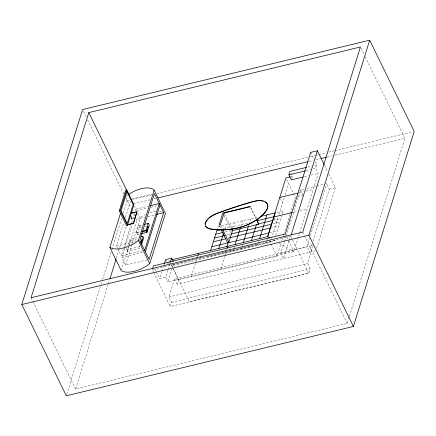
<?xml version="1.0" encoding="UTF-8"?>
<svg xmlns="http://www.w3.org/2000/svg" width="436" height="436" viewBox="0 0 436 436"><rect width="100%" height="100%" fill="white"/><g stroke="black" fill="none" stroke-linecap="round" stroke-linejoin="round"><path stroke-width="0.33" stroke-dasharray="2.18 1.64" d="M66.719 394.504L100.771 285.308M100.972 284.659L101.784 282.059M102.596 279.454L111.109 252.155M111.921 249.555L121.649 218.36M123.268 213.16L127.121 200.811L125.933 198.375M117.355 247.741L116.499 245.991L123.791 222.611M125.41 217.417L130.473 201.181M349.231 316.907L347.203 323.403L75.575 389.016L108.193 284.419M108.395 283.771L109.61 279.874M116.298 258.434L126.424 225.952M142.697 250.76L121.344 255.921L123.568 248.776M123.775 248.128L130.86 225.396M131.672 222.801L134.506 213.705M135.313 211.111L135.923 209.16L134.501 206.239M147.155 259.921L125.639 265.121L121.906 257.463L125.148 247.076M125.35 246.422L132.642 223.047M133.852 219.15L134.664 216.55M140.005 245.321L139.602 246.618L140.425 248.313L127.377 251.463L126.554 249.768L127.159 247.828M127.966 245.234L129.786 239.408L138.267 237.358M121.192 270.598L128.44 247.359M129.247 244.776L136.893 220.245A18.775 9.074 -26 0 1 145.286 214.561M127.377 251.463L128.794 246.929M128.996 246.28L130.609 241.097L129.786 239.408M125.639 265.121L132.119 244.34M132.321 243.691L140.223 218.36L137.634 213.062M139.269 234.203L137.34 234.666A2.671 0.97 76.4 0 1 136.582 233.124L136.37 232.682L138.517 225.799L142.463 224.791M137.34 234.666L139.482 227.788A1.303 0.474 76.4 0 0 139.177 226.23A1.303 0.474 76.4 0 0 138.517 225.799M167.833 270.282L165.636 277.318L159.707 278.751L161.898 271.715M162.099 271.078L163.495 266.598M163.696 265.96L164.296 264.042M168.149 263.567L168.737 261.682M168.029 269.644L169.424 265.164M169.626 264.527L170.225 262.608M299.428 233.483L293.799 251.545L167.898 281.956L171.888 269.165M172.089 268.522L173.484 264.047M313.152 245.381L307.494 263.518L310.116 268.892L308.775 273.192L170.291 306.519L171.593 302.35L168.972 296.976L174.629 278.838L312.53 245.528M315.773 250.755L177.245 284.212L178.607 279.852L172.76 267.862M191.388 276.282L195.366 263.524M195.568 262.886L196.958 258.417M197.159 257.78L197.753 255.867M209.046 255.561L208.659 256.815L273.977 241.037L274.369 239.784M216.877 230.464L218.049 226.698L258.248 216.986M225.041 228.491L226.213 224.725M228.519 239.435L231.325 230.442M224.987 252.875L225.379 251.621M225.576 250.989L226.159 249.109M232.813 227.772L234.377 222.752M220.807 269.175L224.785 256.417M224.987 255.779L226.18 251.948M233.151 250.902L233.543 249.648M233.74 249.021L234.328 247.136M240.786 226.426L242.547 220.78M241.315 248.929L242.1 246.422M242.296 245.79L242.885 243.909M248.362 226.339L248.754 225.085M248.951 224.458L250.711 218.807M249.485 246.956L249.872 245.702M257.469 244.247L172.166 264.761L290.752 236.241L308.775 273.192L189.524 301.875L171.501 264.925L152.268 269.568L153.45 271.993M257.649 244.983L258.041 243.729M258.237 243.103L258.82 241.222M265.813 243.01L266.598 240.503M266.794 239.876L267.377 237.996M270.723 241.015L270.331 242.28L171.882 266.064M271.514 238.487L278.212 216.997M279.002 214.474L284.31 197.454M285.095 194.93L288.637 183.578M291.679 178.7L292.409 176.362L289.967 171.359M275.737 235.396L281.809 215.94M282.392 214.054L283.373 210.92L275.835 212.741M178.607 279.852L277.056 256.074L281.078 243.174M281.885 240.59L282.692 238.012M282.888 237.364L283.493 235.429M283.694 234.786L290.131 214.141M290.332 213.498L295.363 197.372L286.708 179.632M289.046 240.977L283.574 258.532L280.882 253.011L284.327 241.958M284.528 241.31L285.951 236.759M286.152 236.105L300.546 189.949L304.448 189.006M289.248 240.329L290.67 235.778M299.63 232.84L318.171 173.386L315.729 168.378L316.825 164.868L315.081 161.293M312.22 243.795L309.582 252.248L306.89 246.727L309.527 238.274M310.339 235.674L326.559 183.665L324.607 184.134M313.032 241.195L329.251 189.186L326.559 183.665M316.58 248.155L335.437 187.693L328.052 172.547M349.432 316.258L404.94 138.256L365.172 56.724M132.375 198.92L151.788 194.227M127.121 200.811L130.429 200.01M131.089 199.852L151.597 194.897M156.889 193.622L307.702 157.189M310.35 156.551L314.977 155.434M315.642 155.276L318.285 154.633M318.95 154.475L326.226 152.72M328.869 152.077L334.161 150.802M334.821 150.638L412.876 131.786M133.312 203.868L150.496 199.715M153.799 198.92L155.783 198.44M309.108 161.402L313.075 160.448M315.719 159.805L320.346 158.688M326.951 157.091L332.243 155.815M334.886 155.178L404.94 138.256M307.653 167.086L311.582 166.138M314.203 165.506L316.825 164.868M135.923 209.16L148.218 206.19M136.484 210.708L147.57 208.032M150.829 207.242L157.347 205.667M305.903 170.754L310.492 169.648M313.108 169.01L315.729 168.378M291.101 176.678L292.409 176.362M304.415 176.705L308.345 175.757M310.966 175.125L318.171 173.386M140.223 218.36L144.785 217.259M148.044 216.474L154.562 214.899M139.177 226.23L142.398 225.45M139.482 227.788L141.417 227.32M145.281 226.388L146.567 226.077M307.048 188.379L316.155 186.177M316.803 186.019L323.953 184.292M299.423 192.745L303.352 191.796M305.968 191.164L313.168 189.42M136.37 232.682L140.234 231.745M136.582 233.124L139.803 232.344M297.33 196.898L303.238 195.47M329.251 189.186L335.437 187.693M130.609 241.097L137.787 239.364M116.499 245.991L136.561 241.141M126.554 249.768L139.602 246.618M223.156 228.944L249.534 222.573M293.33 212.288L297.259 211.34M299.875 210.708L307.075 208.969M225.123 231.952L230.775 230.584M273.486 220.267L281.024 218.447M121.906 257.463L143.422 252.27M226.458 235.108L230.23 234.197M272.941 223.881L279.847 222.213M228.426 238.116L229.685 237.811M270.511 227.952L278.675 225.979M269.573 232.824L277.111 231.004M280.882 253.011L306.89 246.727M168.972 296.976L307.494 263.518M171.593 302.35L310.116 268.892M273.405 239.953L276.904 241.942M279.231 243.266L293.799 251.545L286.136 235.838M361.013 48.205L363.984 54.287M324.504 165.277L327.758 171.942M310.721 152.36L313.92 158.911M300.546 189.949L302.971 194.914M302.688 232.132L304.17 235.178M304.47 235.783L347.203 323.403M280.337 198.614L282.539 203.127M285.253 234.028L285.842 235.238M273.966 217.597L276.446 222.671M269.23 240.023L270.914 243.479M271.208 244.078L277.056 256.074M250.918 207.71L256.155 218.447M250.498 207.531L256.025 218.861M224.404 213.831L231.385 228.148M224.05 215.531L230.159 228.061M220.73 225.614L222.474 229.194M219.373 225.941L220.829 228.927M229.619 249.594L230.72 251.85M200.2 256.7L201.301 258.957M169.13 260.423L169.953 262.112M170.231 262.679L171.054 264.369M171.332 264.935L172.465 267.263M165.691 259.562L167.669 263.622M174.629 278.838L177.245 284.212M165.636 277.318L167.898 281.956M125.884 197.666L130.942 208.043M133.623 213.531L134.511 215.362M136.299 219.025L136.893 220.245M83.494 111.365L86.464 117.448M87.652 119.884L123.857 194.118M154.851 268.799L155.995 271.138M156.279 271.726L159.707 278.751M153.75 272.598L170.291 306.519M117.638 248.324L121.344 255.921M31.06 297.744L32.547 300.786M32.842 301.396L75.575 389.016M149.859 212.675A18.775 9.074 -26 0 1 157.445 211.122M159.287 211.111A18.775 9.074 -26 0 1 162.481 211.618M126.413 196.314A18.775 9.074 -26 0 1 127.753 195.219"/><path stroke-width="0.65" d="M130.108 215.836L130.566 215.286M131.116 218.681L131.748 218.861L131.923 218.3M205.143 223.919L206.544 220.763A12.922 6.246 -26 0 1 216.545 213.689A230.726 111.507 -26 0 1 224.998 210.593M21.8 304.53L82.606 109.54L369.684 40.199L414.2 131.47L353.394 326.46L66.316 395.801L21.8 304.53L308.879 235.189L369.684 40.199M88.797 112.597L31.06 297.744L302.688 232.132L360.425 46.984L88.797 112.597L128.86 194.739M119.257 210.801L125.688 190.183L126.702 189.938L133.917 204.735L127.486 225.352L126.473 225.597L119.257 210.801L120.271 210.555L126.702 189.938M128.702 194.516A18.775 9.074 -26 0 1 154.137 190.161L165.446 213.346L149.744 263.704A20.765 10.033 -26 0 1 121.192 270.598L109.883 247.414L120.554 213.199M110.014 278.577L116.096 259.088M133.356 223.308L127.683 224.676L133.465 223.526L136.975 211.7L131.301 213.062L135.187 212.376M133.465 223.526L136.975 211.7M149.744 263.704L138.435 240.514L154.137 190.161M140.61 243.381L142.834 236.252L140.877 236.726M141.487 242.661L141.825 241.582M141.438 245.076L143.657 237.947L142.834 236.252M146.997 232.334A2.671 0.97 76.4 0 1 146.245 230.791L146.027 230.35L148.175 223.466A1.303 0.474 76.4 0 1 148.834 223.897A1.303 0.474 76.4 0 1 149.145 225.456L146.997 232.334L141.204 233.734M144.643 250.291L159.222 203.536L150.158 205.721M145.373 251.795L159.958 205.04M163.691 212.692L149.107 259.453L139.798 240.361L154.377 193.606L163.691 212.692L156.519 214.425M152.464 268.952L153.423 265.873L285.253 234.028L310.721 152.36L317.413 150.742L324.21 164.672M164.492 263.399L165.691 259.562L171.62 258.128L173.315 261.605M170.422 261.965L171.62 258.128M205.743 226.458L205.078 223.984L206.473 220.616A12.922 6.246 -26 0 1 216.474 213.542A230.726 111.507 -26 0 1 252.64 201.639A18.775 9.074 -26 0 1 264.249 213.188L264.32 213.335A27.375 13.233 -26 0 1 239.32 227.625A57.072 27.582 -26 0 1 213.673 229.363A20.961 10.132 -26 0 1 205.743 226.458L205.672 226.311A20.961 10.132 -26 0 0 213.602 229.216A57.072 27.582 -26 0 0 239.25 227.478A27.375 13.233 -26 0 0 264.249 213.188M197.955 255.229L198.549 253.316M210.615 250.542L216.877 230.464L220.643 229.554M224.169 212.67L220.365 224.872L219.014 225.199L222.818 212.997L250.264 206.37L250.139 206.784L224.044 213.09M218.779 248.575L223.477 233.511M226.747 247.228L228.115 242.836M221.117 229.521L227.521 242.645L228.878 242.318L232.552 230.535L231.68 228.742M227.374 248.122L227.968 246.209M235.108 244.629L240.198 228.311M243.272 242.656L248.362 226.339M251.441 240.683L256.526 224.366M258.483 218.093L257.703 220.6L274.031 216.654L272.86 220.42L257.785 224.06M232.552 230.535L258.646 224.229L258.777 223.815L256.739 219.64M259.605 238.71L267.039 214.861M171.746 259.791L267.579 236.639L285.885 177.937L290.452 176.836M267.769 236.737L268.75 233.603M270.707 227.325L272.663 221.047M274.228 216.027L275.209 212.893L260.761 216.381M303.107 177.021L291.313 179.872L288.872 174.869L289.967 171.359L306.345 167.402M291.155 234.95L317.413 150.742M157.767 197.96L307.789 161.723M321.005 158.53L326.292 157.254M288.872 174.869L305.249 170.912M144.311 224.398L148.175 223.466M279.787 197.486L298.115 193.061M142.163 231.282L146.027 230.35M141.738 231.876L146.245 230.791M273.694 217.035L292.022 212.605M215.7 234.225L223.237 232.404M214.528 237.991L224.578 235.565M231.483 233.898L271.683 224.186M213.351 241.757L225.913 238.721M229.685 237.811L270.511 227.952L268.941 232.977L211.787 246.781M267.579 236.639L269.911 237.963M308.879 235.189L353.394 326.46M252.64 201.639L252.711 201.786A230.726 111.507 -26 0 0 250.313 202.468M256.319 219.461L258.646 224.229M222.769 229.788L228.878 242.318M205.732 221.891L205.078 223.984M130.582 215.428L132.092 218.523M120.271 210.555L127.486 225.352M138.435 240.514A20.765 10.033 -26 0 1 109.883 247.414M265.061 201.841A18.775 9.074 -26 0 1 264.32 213.335M253.305 201.623A18.775 9.074 -26 0 1 257.349 200.865M258.439 200.773A18.775 9.074 -26 0 1 260.379 200.745M261.573 200.838A18.775 9.074 -26 0 1 263.213 201.143M225.603 210.381A230.726 111.507 -26 0 1 231.641 208.294M232.246 208.092A230.726 111.507 -26 0 1 234.056 207.487M234.661 207.291A230.726 111.507 -26 0 1 240.694 205.351M241.293 205.165A230.726 111.507 -26 0 1 243.702 204.424M244.302 204.239A230.726 111.507 -26 0 1 246.711 203.519M247.31 203.34A230.726 111.507 -26 0 1 249.714 202.636M142.043 240.514L142.169 240.808L142.06 240.459M142.24 239.876L142.365 240.171L142.25 239.844M142.43 239.266L142.556 239.56L142.441 239.233M147.499 229.064C146.038 236.181 146.948 227.08 147.499 229.064M147.63 226.884C147.869 229.532 148.736 226.322 147.63 226.884M126.974 191.753L121.023 210.839L127.219 223.537L133.171 204.451L126.974 191.753"/></g></svg>
